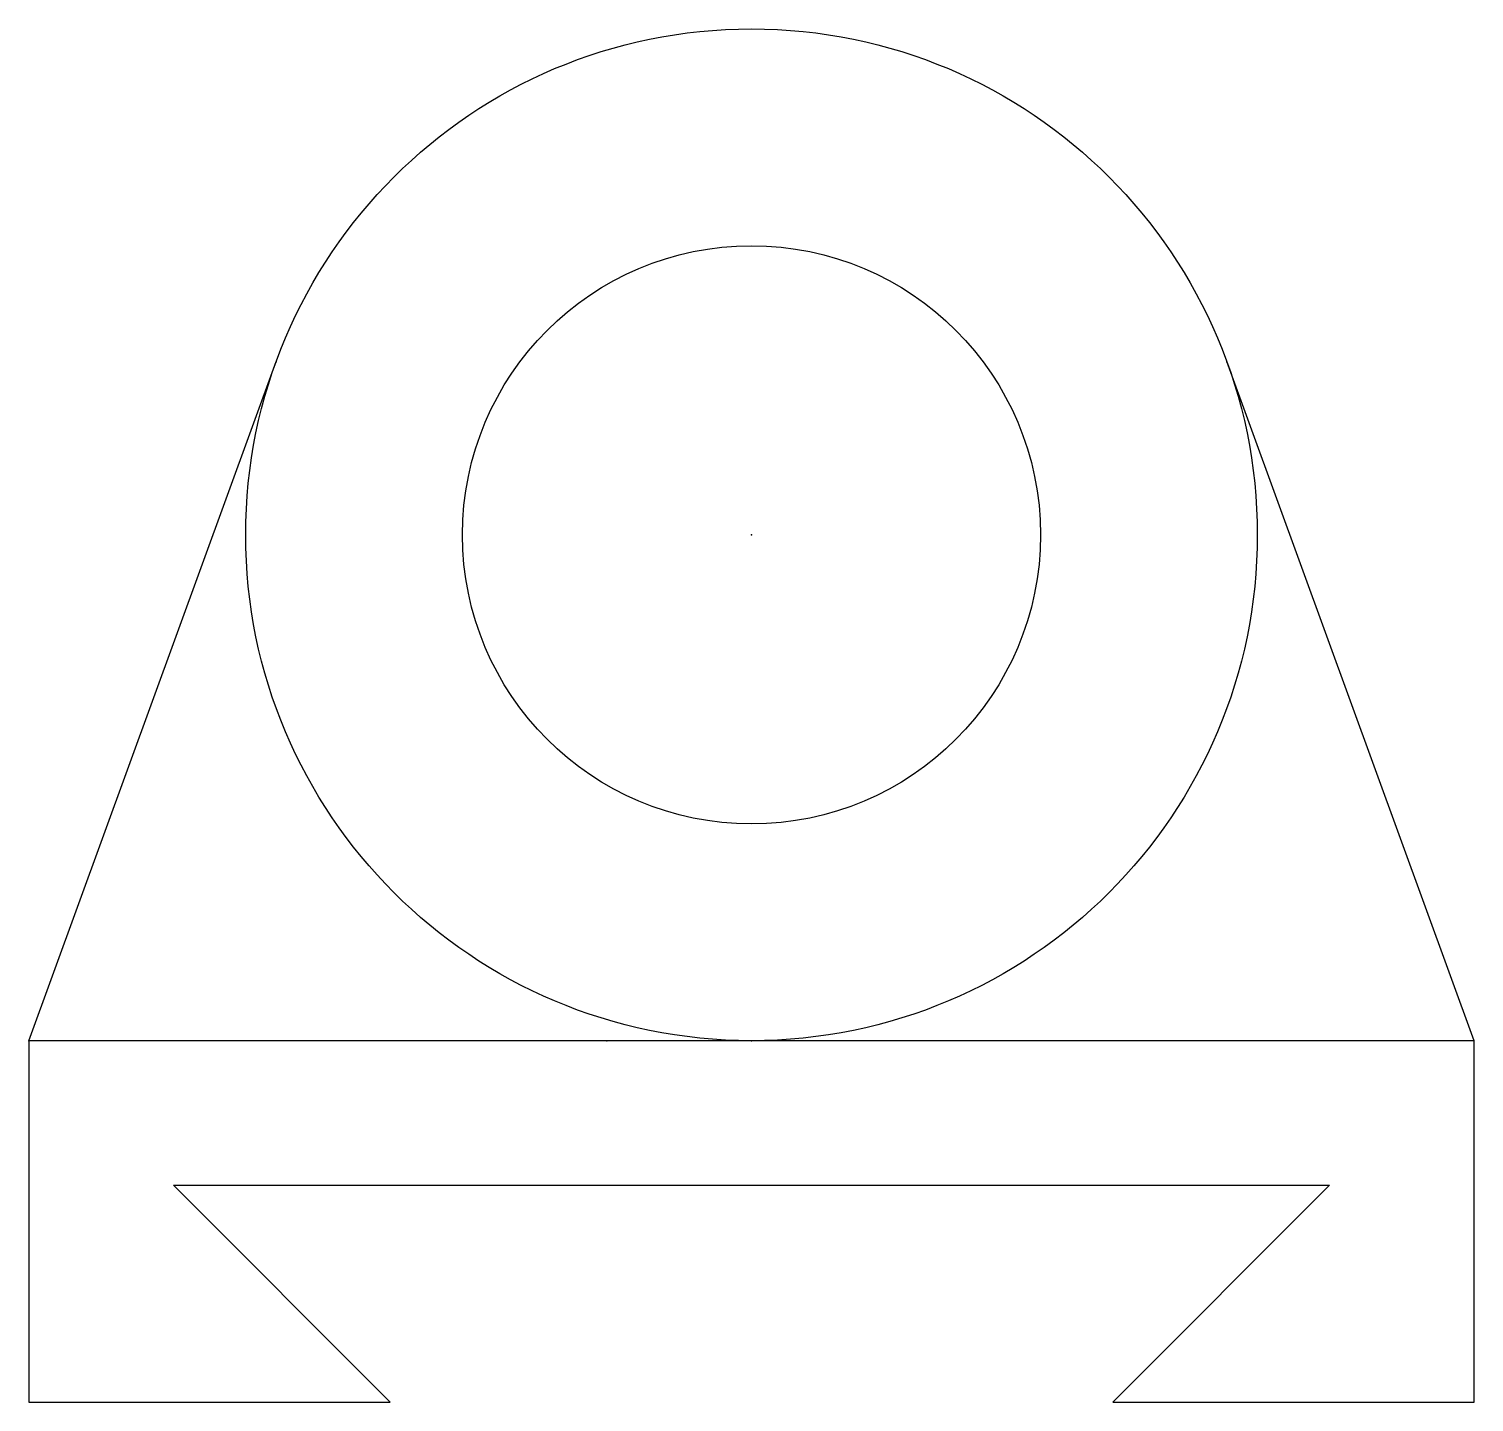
# Model space of a CAD drawing. Header units: millimetres. Extents: x 3 to 60, y 50 to 59.5.
# Drawn here: x 50 to 60, y 50 to 59.5 of the extents above; entities outside this region: 1.
import ezdxf

# ---------------------------------------------------------------- set-up
doc = ezdxf.new("R2010")
doc.units = ezdxf.units.MM

msp = doc.modelspace()

# ---------------------------------------------------------------- linework, layer by layer
for p, q in [((50, 52.5), (51.71, 57.198)), ((60, 52.5), (58.29, 57.198)), ((60, 52.5), (50, 52.5)), ((50, 52.5), (50, 50)), ((60, 50), (60, 52.5)), ((52.5, 50), (51, 51.5)), ((51, 51.5), (59, 51.5)), ((59, 51.5), (57.5, 50)), ((50, 50), (52.5, 50)), ((57.5, 50), (60, 50))]:
    msp.add_line(p, q)
for radius in [3.5, 2]:
    msp.add_circle((55, 56), radius)
for p in [(51.711, 57.197), (58.289, 57.197), (55, 56), (55, 56), (50, 52.5), (54, 52.5), (55, 52.5), (55, 52.5), (55, 52.5), (3, 51.335)]:
    msp.add_point(p)

doc.saveas('drawing.dxf')
